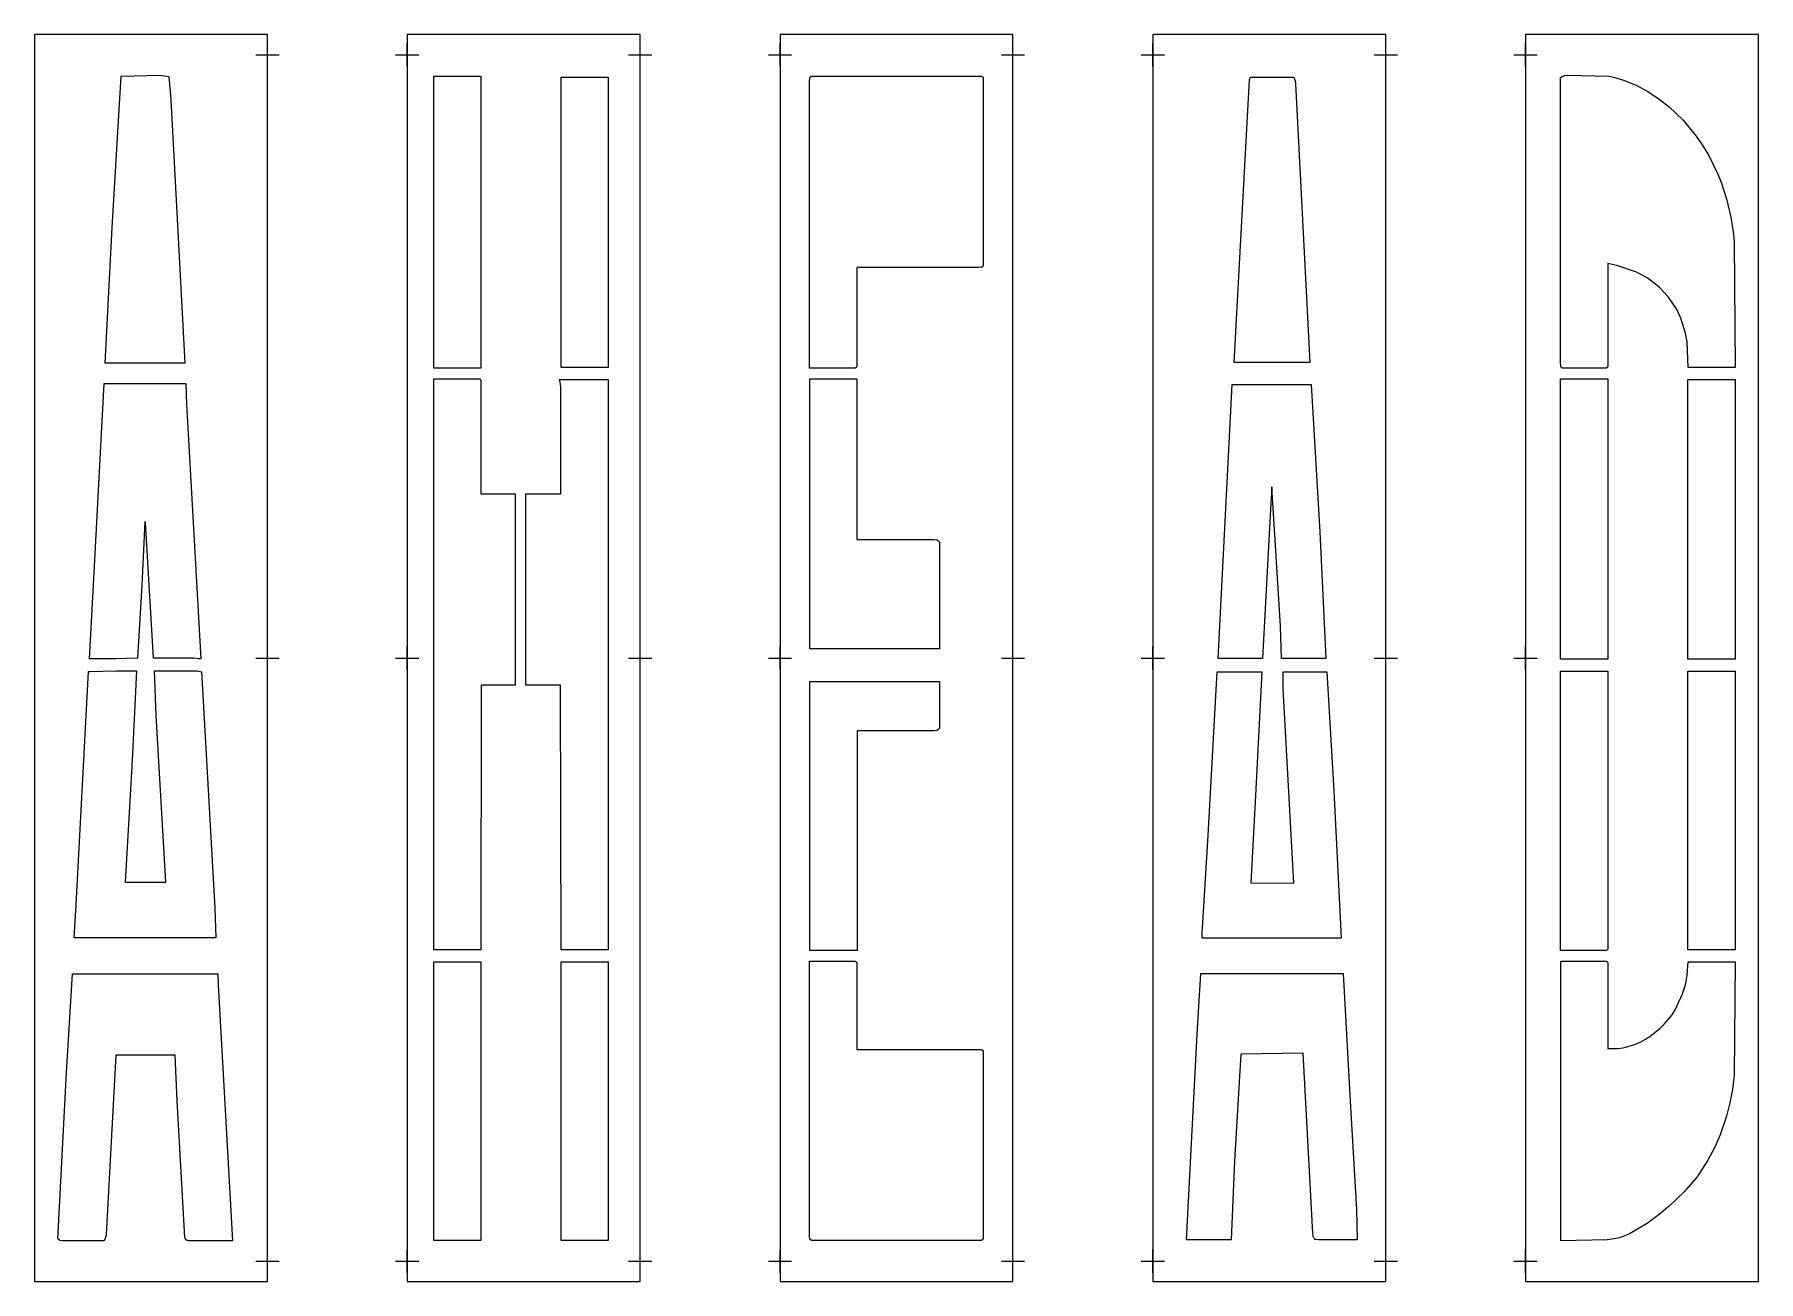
# Model space of a CAD drawing. Header units: inches. Extents: x 0 to 148, y 0 to 107.
import ezdxf

# ---------------------------------------------------------------- set-up
doc = ezdxf.new("R2010")
doc.units = ezdxf.units.IN
doc.header["$MEASUREMENT"] = 0
doc.layers.add('CUT', color=1, linetype='Continuous')
doc.layers.add('REG', color=5, linetype='Continuous')

msp = doc.modelspace()

# ---------------------------------------------------------------- linework, layer by layer
at = {"layer": 'CUT'}
for points in [[(0, 0), (20, 0), (20, 107), (0, 107)], [(32, 0), (52, 0), (52, 107), (32, 107)], [(64, 0), (84, 0), (84, 107), (64, 107)], [(96, 0), (116, 0), (116, 107), (96, 107)], [(128, 0), (148, 0), (148, 107), (128, 107)], [(6.08, 78.79), (6.67, 90.44), (7.43, 103.42), (10.78, 103.5), (10.98, 103.49), (11.53, 103.4), (11.71, 101.38), (12.9, 78.79)], [(34.27, 103.42), (38.33, 103.42), (38.33, 78.37), (34.27, 78.37)], [(49.26, 78.43), (45.2, 78.43), (45.2, 103.34), (49.26, 103.34)], [(70.59, 78.52), (70.59, 78.51), (70.59, 78.5), (70.58, 78.49), (70.57, 78.46), (70.54, 78.43), (70.52, 78.41), (70.51, 78.4), (70.49, 78.39), (70.49, 78.39), (70.48, 78.39), (70.47, 78.39), (70.46, 78.38), (70.4, 78.38), (70.2, 78.38), (66.54, 78.38), (66.54, 103.01), (66.55, 103.21), (66.55, 103.26), (66.55, 103.28), (66.55, 103.29), (66.55, 103.29), (66.56, 103.31), (66.58, 103.34), (66.61, 103.38), (66.64, 103.4), (66.66, 103.41), (66.66, 103.41), (66.67, 103.41), (66.69, 103.41), (66.75, 103.42), (66.94, 103.42), (81.05, 103.42), (81.25, 103.42), (81.3, 103.42), (81.32, 103.42), (81.33, 103.42), (81.33, 103.41), (81.34, 103.41), (81.35, 103.4), (81.37, 103.39), (81.41, 103.35), (81.43, 103.32), (81.44, 103.3), (81.44, 103.29), (81.44, 103.28), (81.45, 103.27), (81.45, 103.21), (81.45, 103.01), (81.45, 87.44), (81.45, 87.24), (81.45, 87.19), (81.45, 87.17), (81.45, 87.16), (81.44, 87.16), (81.44, 87.14), (81.42, 87.11), (81.38, 87.07), (81.36, 87.05), (81.34, 87.04), (81.33, 87.04), (81.32, 87.04), (81.31, 87.03), (81.25, 87.03), (81.05, 87.02), (70.6, 87.02), (70.6, 78.79), (70.6, 78.59), (70.6, 78.53)], [(108.21, 103.01), (108.24, 102.77), (109.49, 78.86), (102.98, 78.86), (104.3, 103.12), (104.33, 103.2), (104.39, 103.34), (108.12, 103.34), (108.18, 103.16)], [(135.07, 87.35), (135.07, 78.79), (135.07, 78.59), (135.07, 78.53), (135.07, 78.52), (135.06, 78.51), (135.06, 78.5), (135.05, 78.49), (135.04, 78.46), (135, 78.42), (134.98, 78.4), (134.96, 78.39), (134.95, 78.39), (134.94, 78.38), (134.93, 78.38), (134.87, 78.38), (134.67, 78.37), (131.42, 78.37), (131.22, 78.38), (131.16, 78.38), (131.14, 78.38), (131.14, 78.39), (131.13, 78.39), (131.11, 78.4), (131.08, 78.42), (131.05, 78.46), (131.03, 78.49), (131.03, 78.5), (131.02, 78.51), (131.02, 78.52), (131.02, 78.53), (131.02, 78.59), (131.01, 78.79), (131.01, 103.31), (131.14, 103.39), (131.22, 103.43), (131.29, 103.46), (131.38, 103.48), (131.57, 103.5), (135.18, 103.42), (135.31, 103.41), (135.54, 103.35), (136.4, 103.08), (137.08, 102.83), (137.56, 102.61), (138.5, 102.11), (139.48, 101.46), (140.33, 100.78), (141.53, 99.64), (142.66, 98.27), (143.11, 97.61), (143.73, 96.61), (144.48, 95.07), (144.78, 94.33), (145.25, 92.89), (145.62, 91.34), (145.85, 89.87), (145.92, 89.14), (146, 78.42), (141.97, 78.42), (141.87, 80.64), (141.72, 81.38), (141.32, 82.66), (140.95, 83.46), (140.26, 84.47), (139.52, 85.26), (139.15, 85.59), (138.43, 86.12), (137.53, 86.6), (135.83, 87.19)], [(9.61, 63.68), (9.53, 65.1), (9.47, 65.2), (9.22, 59.76), (8.84, 53.48), (6.98, 53.44), (4.73, 53.44), (4.72, 53.44), (5.16, 61.39), (5.98, 77.04), (12.99, 77.04), (13.06, 75.27), (14.27, 53.44), (14.07, 53.44), (14.06, 53.44), (13.69, 53.48), (10.21, 53.48)], [(38.23, 77.43), (38.25, 77.42), (38.26, 77.41), (38.29, 77.38), (38.3, 77.36), (38.31, 77.34), (38.32, 77.33), (38.32, 77.32), (38.32, 77.3), (38.32, 77.25), (38.33, 77.05), (38.33, 67.58), (41.27, 67.58), (41.27, 51.18), (38.35, 51.18), (38.33, 28.46), (34.27, 28.46), (34.27, 77.46), (37.93, 77.46), (38.13, 77.46), (38.18, 77.45), (38.2, 77.45), (38.21, 77.45), (38.22, 77.44)], [(45.17, 51.18), (42.18, 51.18), (42.18, 67.58), (45.19, 67.58), (45.19, 76.72), (45.17, 77), (45.13, 77.18), (45.07, 77.4), (49.26, 77.4), (49.26, 28.46), (45.2, 28.46)], [(77.68, 63.42), (77.68, 63.36), (77.69, 63.17), (77.69, 54.3), (66.55, 54.3), (66.55, 77.46), (70.6, 77.46), (70.6, 63.66), (77.21, 63.66), (77.42, 63.64), (77.49, 63.63), (77.52, 63.62), (77.53, 63.61), (77.56, 63.59), (77.6, 63.55), (77.62, 63.53), (77.65, 63.5), (77.67, 63.47), (77.67, 63.45), (77.68, 63.44), (77.68, 63.44)], [(109.59, 76.97), (110.34, 64.32), (110.87, 53.47), (107.05, 53.47), (106.96, 56.23), (106.23, 68.19), (106.11, 66.27), (105.43, 53.47), (101.61, 53.47), (102.81, 76.97)], [(135.07, 77.46), (135.07, 53.4), (131.01, 53.4), (131.01, 77.46)], [(146, 53.4), (141.94, 53.4), (141.94, 77.41), (146, 77.41)], [(15.57, 29.5), (3.42, 29.5), (3.58, 32.32), (4.64, 52.33), (4.74, 52.33), (6.99, 52.39), (8.77, 52.39), (8.39, 44.73), (7.78, 34.27), (11.28, 34.27), (10.44, 48.57), (10.29, 52.39), (13.97, 52.39), (14.34, 52.31), (15.48, 32.06)], [(100.25, 29.86), (100.76, 38.28), (101.53, 52.31), (105.37, 52.31), (104.83, 41.71), (104.41, 34.21), (108.12, 34.19), (107.19, 50.86), (107.19, 52.31), (110.93, 52.31), (111.54, 42.11), (112.18, 29.47), (100.25, 29.47)], [(135.01, 28.46), (134.99, 28.44), (134.98, 28.43), (134.96, 28.42), (134.95, 28.42), (134.94, 28.42), (134.93, 28.41), (134.87, 28.41), (134.67, 28.4), (131.01, 28.4), (131.01, 52.38), (135.07, 52.38), (135.07, 28.82), (135.07, 28.62), (135.06, 28.56), (135.06, 28.54), (135.06, 28.53), (135.06, 28.53), (135.05, 28.51), (135.03, 28.48)], [(146, 28.45), (141.94, 28.45), (141.94, 52.38), (146, 52.38)], [(77.67, 47.47), (77.67, 47.46), (77.66, 47.45), (77.63, 47.4), (77.56, 47.33), (77.52, 47.3), (77.5, 47.29), (77.49, 47.28), (77.49, 47.28), (77.48, 47.28), (77.46, 47.27), (77.41, 47.27), (77.21, 47.26), (70.61, 47.26), (70.61, 28.41), (66.55, 28.41), (66.55, 51.48), (77.69, 51.48), (77.69, 47.76), (77.68, 47.56), (77.68, 47.5), (77.68, 47.49), (77.67, 47.48)], [(38.33, 27.44), (38.33, 3.51), (34.27, 3.51), (34.27, 27.44)], [(49.26, 27.44), (49.26, 3.51), (45.2, 3.51), (45.2, 27.44)], [(81.45, 3.77), (81.45, 3.76), (81.45, 3.75), (81.45, 3.74), (81.45, 3.73), (81.45, 3.72), (81.45, 3.71), (81.44, 3.7), (81.44, 3.69), (81.44, 3.68), (81.44, 3.68), (81.43, 3.67), (81.43, 3.66), (81.42, 3.65), (81.42, 3.64), (81.41, 3.63), (81.41, 3.62), (81.4, 3.61), (81.4, 3.61), (81.39, 3.6), (81.38, 3.59), (81.38, 3.58), (81.37, 3.58), (81.36, 3.57), (81.35, 3.56), (81.35, 3.56), (81.34, 3.55), (81.33, 3.55), (81.32, 3.54), (81.31, 3.54), (81.3, 3.53), (81.29, 3.53), (81.28, 3.53), (81.28, 3.52), (81.27, 3.52), (81.26, 3.52), (81.25, 3.51), (81.24, 3.51), (81.23, 3.51), (81.22, 3.51), (81.21, 3.51), (81.2, 3.51), (81.19, 3.51), (66.81, 3.51), (66.8, 3.51), (66.79, 3.51), (66.78, 3.51), (66.78, 3.51), (66.77, 3.51), (66.76, 3.51), (66.75, 3.52), (66.74, 3.52), (66.73, 3.52), (66.72, 3.52), (66.71, 3.53), (66.7, 3.53), (66.69, 3.54), (66.68, 3.54), (66.67, 3.55), (66.67, 3.55), (66.66, 3.56), (66.65, 3.56), (66.64, 3.57), (66.63, 3.58), (66.63, 3.58), (66.62, 3.59), (66.61, 3.6), (66.61, 3.6), (66.6, 3.61), (66.59, 3.62), (66.59, 3.63), (66.58, 3.64), (66.58, 3.64), (66.57, 3.65), (66.57, 3.66), (66.57, 3.67), (66.56, 3.68), (66.56, 3.69), (66.56, 3.7), (66.55, 3.71), (66.55, 3.72), (66.55, 3.73), (66.55, 3.74), (66.55, 3.75), (66.54, 3.76), (66.54, 3.77), (66.54, 3.78), (66.54, 27.49), (70.2, 27.49), (70.4, 27.48), (70.46, 27.48), (70.47, 27.48), (70.48, 27.48), (70.49, 27.48), (70.49, 27.47), (70.51, 27.46), (70.52, 27.45), (70.54, 27.43), (70.57, 27.4), (70.58, 27.38), (70.59, 27.36), (70.59, 27.36), (70.59, 27.35), (70.6, 27.33), (70.6, 27.28), (70.6, 27.08), (70.6, 19.9), (81.05, 19.9), (81.25, 19.9), (81.31, 19.89), (81.32, 19.89), (81.33, 19.89), (81.34, 19.88), (81.36, 19.87), (81.38, 19.86), (81.41, 19.82), (81.43, 19.8), (81.44, 19.78), (81.44, 19.77), (81.44, 19.76), (81.45, 19.74), (81.45, 19.69), (81.45, 19.49)], [(135.07, 19.98), (135.88, 19.98), (136.37, 20.05), (137.38, 20.33), (137.91, 20.57), (138.35, 20.81), (138.7, 21.04), (139.54, 21.72), (139.89, 22.07), (140.58, 22.89), (140.88, 23.38), (141.47, 24.68), (141.72, 25.47), (141.87, 26.28), (141.97, 27.44), (146, 27.44), (145.92, 17.71), (145.77, 16.48), (145.55, 15.34), (145.25, 14.2), (144.7, 12.59), (144.25, 11.53), (143.66, 10.4), (142.73, 8.99), (141.62, 7.68), (140.33, 6.47), (139.36, 5.65), (138.43, 4.98), (136.93, 4.09), (136.06, 3.76), (135.62, 3.65), (135.02, 3.58), (131.02, 3.5), (131.02, 27.49), (134.67, 27.49), (134.87, 27.49), (134.93, 27.48), (134.94, 27.48), (134.95, 27.48), (134.96, 27.48), (134.98, 27.47), (134.99, 27.45), (135.01, 27.44), (135.03, 27.41), (135.05, 27.39), (135.06, 27.37), (135.06, 27.36), (135.06, 27.35), (135.06, 27.34), (135.07, 27.28), (135.07, 27.08)], [(13.14, 3.51), (13.13, 3.52), (13.12, 3.52), (13.11, 3.52), (13.1, 3.53), (13.09, 3.53), (13.08, 3.53), (13.07, 3.54), (13.06, 3.54), (13.05, 3.55), (13.05, 3.55), (13.04, 3.56), (13.03, 3.57), (13.02, 3.57), (13.01, 3.58), (13.01, 3.59), (13, 3.59), (12.99, 3.6), (12.99, 3.61), (12.98, 3.62), (12.97, 3.62), (12.97, 3.63), (12.96, 3.64), (12.96, 3.65), (12.95, 3.66), (12.95, 3.67), (12.95, 3.68), (12.94, 3.68), (12.94, 3.69), (12.93, 3.7), (12.93, 3.71), (12.93, 3.72), (12.93, 3.73), (12.93, 3.74), (12.92, 3.75), (12.92, 3.76), (12.92, 3.77), (12.25, 15.5), (12.09, 19.42), (6.99, 19.42), (6.14, 4.02), (6.1, 3.79), (6.07, 3.69), (6.04, 3.62), (5.98, 3.5), (2.4, 3.5), (2.19, 3.53), (2.15, 3.54), (2, 3.66), (2.75, 17.94), (3.25, 26.39), (15.74, 26.39), (15.78, 25.47), (16.99, 3.5), (13.21, 3.5), (13.2, 3.5), (13.19, 3.51), (13.18, 3.51), (13.17, 3.51), (13.16, 3.51), (13.15, 3.51)], [(113.5, 6.18), (113.55, 3.58), (110.22, 3.58), (110.02, 3.59), (109.97, 3.59), (109.95, 3.6), (109.94, 3.6), (109.93, 3.6), (109.92, 3.61), (109.9, 3.62), (109.88, 3.64), (109.87, 3.65), (109.85, 3.68), (109.82, 3.74), (109.79, 3.8), (109.78, 3.85), (109.76, 3.93), (109.73, 4.16), (108.9, 19.59), (103.56, 19.5), (103.02, 10.35), (102.72, 3.58), (98.9, 3.58), (99.8, 21.21), (100.12, 26.43), (112.33, 26.43), (112.97, 14.97)]]:
    msp.add_lwpolyline(points, close=True, dxfattribs=at)
at = {"layer": 'REG'}
for points in [[(19, 105.25), (21, 105.25)], [(20, 104.25), (20, 106.25)], [(31, 105.25), (33, 105.25)], [(32, 104.25), (32, 106.25)], [(51, 105.25), (53, 105.25)], [(52, 104.25), (52, 106.25)], [(63, 105.25), (65, 105.25)], [(64, 104.25), (64, 106.25)], [(83, 105.25), (85, 105.25)], [(84, 104.25), (84, 106.25)], [(95, 105.25), (97, 105.25)], [(96, 104.25), (96, 106.25)], [(115, 105.25), (117, 105.25)], [(116, 104.25), (116, 106.25)], [(127, 105.25), (129, 105.25)], [(128, 104.25), (128, 106.25)], [(19, 53.5), (21, 53.5)], [(20, 52.5), (20, 54.5)], [(31, 53.5), (33, 53.5)], [(32, 52.5), (32, 54.5)], [(51, 53.5), (53, 53.5)], [(52, 52.5), (52, 54.5)], [(63, 53.5), (65, 53.5)], [(64, 52.5), (64, 54.5)], [(83, 53.5), (85, 53.5)], [(84, 52.5), (84, 54.5)], [(95, 53.5), (97, 53.5)], [(96, 52.5), (96, 54.5)], [(115, 53.5), (117, 53.5)], [(116, 52.5), (116, 54.5)], [(127, 53.5), (129, 53.5)], [(128, 52.5), (128, 54.5)], [(19, 1.75), (21, 1.75)], [(20, 0.75), (20, 2.75)], [(31, 1.75), (33, 1.75)], [(32, 0.75), (32, 2.75)], [(51, 1.75), (53, 1.75)], [(52, 0.75), (52, 2.75)], [(63, 1.75), (65, 1.75)], [(64, 0.75), (64, 2.75)], [(83, 1.75), (85, 1.75)], [(84, 0.75), (84, 2.75)], [(95, 1.75), (97, 1.75)], [(96, 0.75), (96, 2.75)], [(115, 1.75), (117, 1.75)], [(116, 0.75), (116, 2.75)], [(127, 1.75), (129, 1.75)], [(128, 0.75), (128, 2.75)]]:
    msp.add_lwpolyline(points, dxfattribs=at)

doc.saveas('drawing.dxf')
